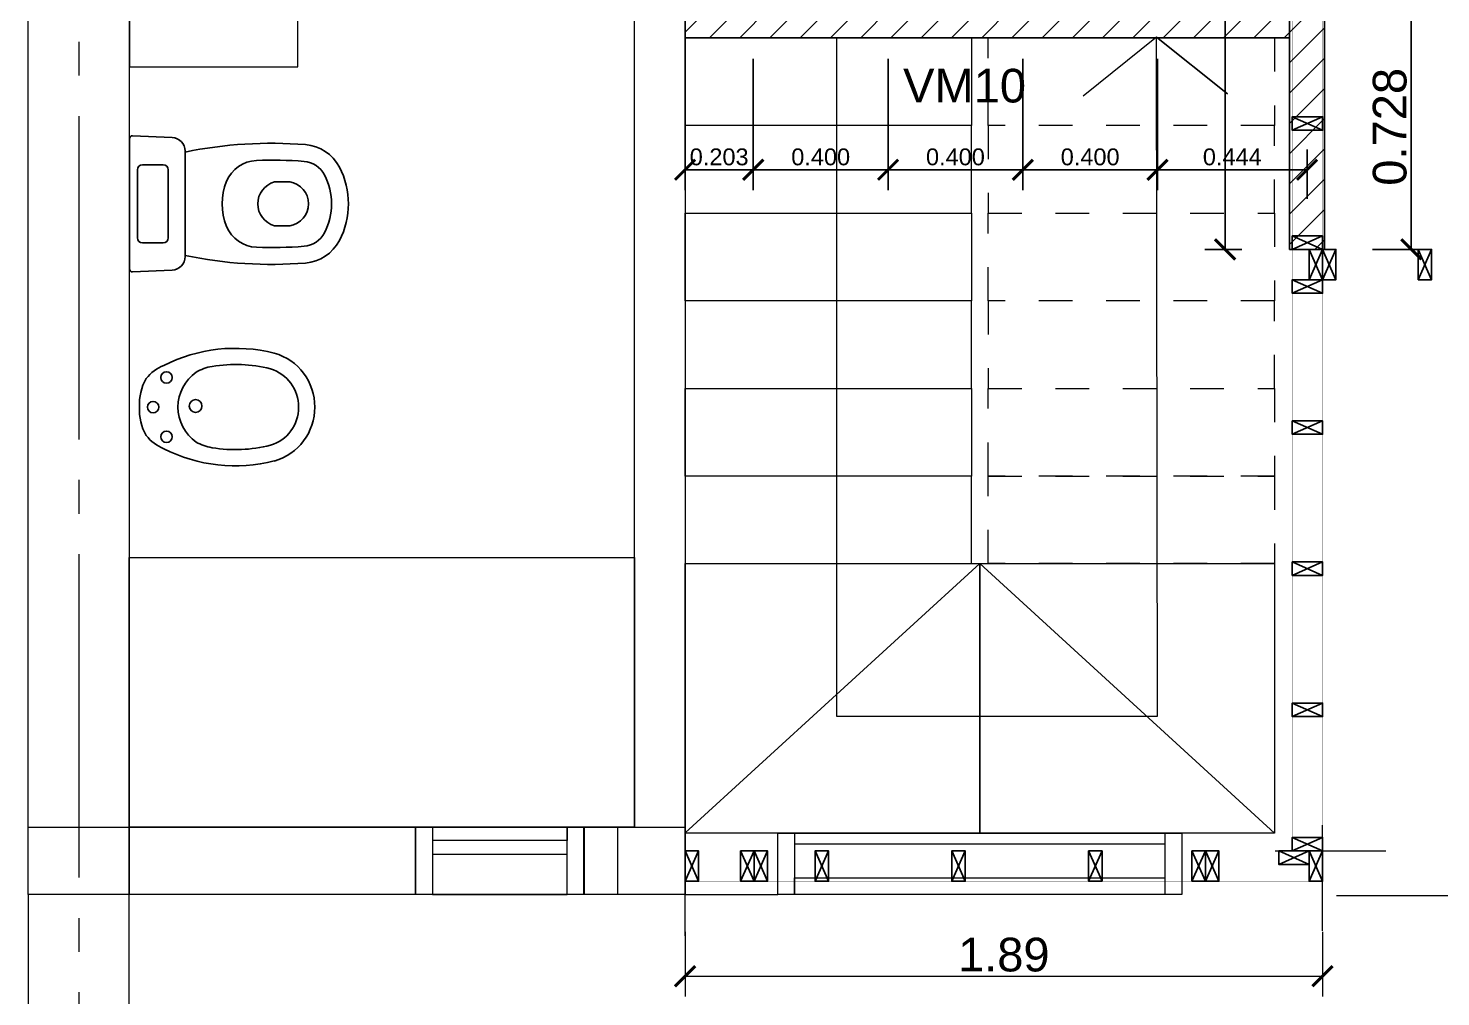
# Model space of a CAD drawing. Header units: millimetres. Extents: x 2924 to 6397, y 1567 to 1704.
# Drawn here: x 3219.176 to 3223.37, y 1578.068 to 1580.942 of the extents above; entities that cross this region are included whole.
import ezdxf

# ---------------------------------------------------------------- set-up
doc = ezdxf.new("R2010")
doc.units = ezdxf.units.MM
doc.header["$PDMODE"] = 35
for name, pattern in [('ACAD_ISO04W100', [30, 24, -3, 0, -3]), ('CONTINUA', [200, 100, 100]), ('DASHED', [0.75, 0.5, -0.25])]:
    doc.linetypes.add(name, pattern=pattern)
doc.layers.get('Defpoints').update_dxf_attribs({"color": 230})
for name, color, linetype in [('EJES', 8, 'Continuous'), ('P0- COLUMNAS HºAº', 7, 'Continuous'), ('P0-CARPINTERIAS', 7, 'Continuous'), ('P0-COTAS', 7, 'Continuous'), ('P0-MAMPOSTERIA LADRILLO', 7, 'Continuous'), ('P0-MUROS', 7, 'Continuous'), ('P0-SANITARIOS', 7, 'Continuous'), ('P0-SOLADOS', 7, 'Continuous'), ('P1-MAMPOSTERIA LADRILLO', 7, 'Continuous'), ('PT-MUROS', 7, 'Continuous')]:
    doc.layers.add(name, color=color, linetype=linetype)
doc.styles.add('Arial10', font='arial.ttf', dxfattribs={"height": 0.1})
doc.styles.get("Standard").update_dxf_attribs({"font": 'arial.ttf'})
doc.dimstyles.new('COTA-1-50', dxfattribs={"dimtxt": 0.1, "dimasz": 0.06, "dimexe": 0.06, "dimexo": 0.15, "dimgap": 0.0125, "dimtad": 1, "dimzin": 0, "dimdsep": 46, "dimtxsty": 'Arial10', "dimblk1": 'ARCHTICK', "dimblk2": 'ARCHTICK', "dimsah": 1, "dimcen": 0.09, "dimclrd": 7, "dimclre": 7, "dimclrt": 7, "dimazin": 0, "dimtfac": 1, "dimtofl": 0, "dimtmove": 2, "dimatfit": 3, "dimldrblk": 'ARCHTICK', "dimfxl": 1, "dimtolj": 1, "dimtzin": 0, "dimarcsym": 0})
pattern_1 = [(45, (135.90434, -40.150485), (-0.0449012806, 0.0449012806), [])]

# ---------------------------------------------------------------- blocks, each defined once
blk = doc.blocks.new('_ARCHTICK')
at = {"color": 0, "linetype": 'ByBlock', "const_width": 0.15}
blk.add_lwpolyline([(-0.5, -0.5), (0.5, 0.5)], dxfattribs=at)
blk = doc.blocks.new('*D471')
at = {"layer": 'Defpoints', "color": 0, "transparency": 16777216}
for p in [(3222.9288, 1588.1706), (3222.7296, 1580.2856), (3222.9288, 1580.2856)]:
    blk.add_point(p, dxfattribs=at)
at = {"layer": 'PT-MUROS', "color": 7, "lineweight": -2, "transparency": 16777216}
for p, q in [((3222.7788, 1588.1706), (3222.6696, 1588.1706)), ((3222.7296, 1588.1706), (3222.7296, 1580.2856)), ((3222.7788, 1580.2856), (3222.6696, 1580.2856))]:
    blk.add_line(p, q, dxfattribs=at)
at = {"layer": 'PT-MUROS', "color": 7, "lineweight": -2, "transparency": 16777216, "xscale": 0.06, "yscale": 0.06, "zscale": 0.06}
for p, rotation in [((3222.7296, 1588.1706), 90), ((3222.7296, 1580.2856), 270)]:
    blk.add_blockref('_ARCHTICK', p, dxfattribs=dict(at, rotation=rotation))
at = {"layer": 'PT-MUROS', "color": 7, "transparency": 16777216, "insert": (3222.666, 1584.2281), "char_height": 0.1, "attachment_point": 5, "rotation": 90, "style": 'Arial10'}
blk.add_mtext('\\A1;7.885', dxfattribs=at)
blk = doc.blocks.new('*D461')
at = {"layer": 'Defpoints', "color": 0, "transparency": 16777216}
for p in [(3223.0168, 1581.0131), (3223.0168, 1580.2856), (3223.2824, 1580.2856)]:
    blk.add_point(p, dxfattribs=at)
at = {"layer": 'PT-MUROS', "color": 7, "lineweight": -2, "transparency": 16777216}
for p, q in [((3223.1668, 1581.0131), (3223.3424, 1581.0131)), ((3223.2824, 1581.0131), (3223.2824, 1580.2856)), ((3223.1668, 1580.2856), (3223.3424, 1580.2856))]:
    blk.add_line(p, q, dxfattribs=at)
at = {"layer": 'PT-MUROS', "color": 7, "lineweight": -2, "transparency": 16777216, "xscale": 0.06, "yscale": 0.06, "zscale": 0.06}
for p, rotation in [((3223.2824, 1581.0131), 90), ((3223.2824, 1580.2856), 270)]:
    blk.add_blockref('_ARCHTICK', p, dxfattribs=dict(at, rotation=rotation))
at = {"layer": 'PT-MUROS', "color": 7, "transparency": 16777216, "insert": (3223.2188, 1580.6494), "char_height": 0.1, "attachment_point": 5, "rotation": 90, "style": 'Arial10'}
blk.add_mtext('\\A1;0.728', dxfattribs=at)
blk = doc.blocks.new('*D469')
at = {"layer": 'Defpoints', "color": 0, "transparency": 16777216}
for p in [(3221.1263, 1581.0011), (3221.329, 1581.0011), (3221.329, 1580.5219)]:
    blk.add_point(p, dxfattribs=at)
at = {"layer": 'PT-MUROS', "color": 7, "lineweight": -2, "transparency": 16777216}
for p, q in [((3221.1263, 1580.8511), (3221.1263, 1580.4619)), ((3221.329, 1580.8511), (3221.329, 1580.4619)), ((3221.1263, 1580.5219), (3221.329, 1580.5219))]:
    blk.add_line(p, q, dxfattribs=at)
at = {"layer": 'PT-MUROS', "color": 7, "lineweight": -2, "transparency": 16777216, "xscale": 0.06, "yscale": 0.06, "zscale": 0.06, "rotation": 180}
blk.add_blockref('_ARCHTICK', (3221.1263, 1580.5219), dxfattribs=at)
at = {"layer": 'PT-MUROS', "color": 7, "lineweight": -2, "transparency": 16777216, "xscale": 0.06, "yscale": 0.06, "zscale": 0.06}
blk.add_blockref('_ARCHTICK', (3221.329, 1580.5219), dxfattribs=at)
at = {"layer": 'PT-MUROS', "color": 7, "transparency": 16777216, "insert": (3221.2276, 1580.5599), "char_height": 0.05, "attachment_point": 5}
blk.add_mtext('\\A1;0.203', dxfattribs=at)
blk = doc.blocks.new('*D470')
at = {"layer": 'Defpoints', "color": 0, "transparency": 16777216}
for p in [(3221.329, 1581.0011), (3221.729, 1581.0011), (3221.729, 1580.5219)]:
    blk.add_point(p, dxfattribs=at)
at = {"layer": 'PT-MUROS', "color": 7, "lineweight": -2, "transparency": 16777216}
for p, q in [((3221.329, 1580.8511), (3221.329, 1580.4619)), ((3221.729, 1580.8511), (3221.729, 1580.4619)), ((3221.329, 1580.5219), (3221.729, 1580.5219))]:
    blk.add_line(p, q, dxfattribs=at)
at = {"layer": 'PT-MUROS', "color": 7, "lineweight": -2, "transparency": 16777216, "xscale": 0.06, "yscale": 0.06, "zscale": 0.06, "rotation": 180}
blk.add_blockref('_ARCHTICK', (3221.329, 1580.5219), dxfattribs=at)
at = {"layer": 'PT-MUROS', "color": 7, "lineweight": -2, "transparency": 16777216, "xscale": 0.06, "yscale": 0.06, "zscale": 0.06}
blk.add_blockref('_ARCHTICK', (3221.729, 1580.5219), dxfattribs=at)
at = {"layer": 'PT-MUROS', "color": 7, "transparency": 16777216, "insert": (3221.529, 1580.5599), "char_height": 0.05, "attachment_point": 5}
blk.add_mtext('\\A1;0.400', dxfattribs=at)
blk = doc.blocks.new('*D462')
at = {"layer": 'Defpoints', "color": 0, "transparency": 16777216}
for p in [(3221.729, 1581.0011), (3222.129, 1581.0011), (3222.129, 1580.5219)]:
    blk.add_point(p, dxfattribs=at)
at = {"layer": 'PT-MUROS', "color": 7, "lineweight": -2, "transparency": 16777216}
for p, q in [((3221.729, 1580.8511), (3221.729, 1580.4619)), ((3222.129, 1580.8511), (3222.129, 1580.4619)), ((3221.729, 1580.5219), (3222.129, 1580.5219))]:
    blk.add_line(p, q, dxfattribs=at)
at = {"layer": 'PT-MUROS', "color": 7, "lineweight": -2, "transparency": 16777216, "xscale": 0.06, "yscale": 0.06, "zscale": 0.06, "rotation": 180}
blk.add_blockref('_ARCHTICK', (3221.729, 1580.5219), dxfattribs=at)
at = {"layer": 'PT-MUROS', "color": 7, "lineweight": -2, "transparency": 16777216, "xscale": 0.06, "yscale": 0.06, "zscale": 0.06}
blk.add_blockref('_ARCHTICK', (3222.129, 1580.5219), dxfattribs=at)
at = {"layer": 'PT-MUROS', "color": 7, "transparency": 16777216, "insert": (3221.929, 1580.5599), "char_height": 0.05, "attachment_point": 5}
blk.add_mtext('\\A1;0.400', dxfattribs=at)
blk = doc.blocks.new('*D463')
at = {"layer": 'Defpoints', "color": 0, "transparency": 16777216}
for p in [(3222.129, 1581.0011), (3222.529, 1581.0011), (3222.529, 1580.5219)]:
    blk.add_point(p, dxfattribs=at)
at = {"layer": 'PT-MUROS', "color": 7, "lineweight": -2, "transparency": 16777216}
for p, q in [((3222.129, 1580.8511), (3222.129, 1580.4619)), ((3222.529, 1580.8511), (3222.529, 1580.4619)), ((3222.129, 1580.5219), (3222.529, 1580.5219))]:
    blk.add_line(p, q, dxfattribs=at)
at = {"layer": 'PT-MUROS', "color": 7, "lineweight": -2, "transparency": 16777216, "xscale": 0.06, "yscale": 0.06, "zscale": 0.06, "rotation": 180}
blk.add_blockref('_ARCHTICK', (3222.129, 1580.5219), dxfattribs=at)
at = {"layer": 'PT-MUROS', "color": 7, "lineweight": -2, "transparency": 16777216, "xscale": 0.06, "yscale": 0.06, "zscale": 0.06}
blk.add_blockref('_ARCHTICK', (3222.529, 1580.5219), dxfattribs=at)
at = {"layer": 'PT-MUROS', "color": 7, "transparency": 16777216, "insert": (3222.329, 1580.5599), "char_height": 0.05, "attachment_point": 5}
blk.add_mtext('\\A1;0.400', dxfattribs=at)
blk = doc.blocks.new('*D464')
at = {"layer": 'Defpoints', "color": 0, "transparency": 16777216}
for p in [(3222.529, 1581.0011), (3222.9728, 1580.5219), (3222.9728, 1580.2856)]:
    blk.add_point(p, dxfattribs=at)
at = {"layer": 'PT-MUROS', "color": 7, "lineweight": -2, "transparency": 16777216}
for p, q in [((3222.529, 1580.8511), (3222.529, 1580.4619)), ((3222.9728, 1580.4356), (3222.9728, 1580.5819)), ((3222.529, 1580.5219), (3222.9728, 1580.5219))]:
    blk.add_line(p, q, dxfattribs=at)
at = {"layer": 'PT-MUROS', "color": 7, "lineweight": -2, "transparency": 16777216, "xscale": 0.06, "yscale": 0.06, "zscale": 0.06, "rotation": 180}
blk.add_blockref('_ARCHTICK', (3222.529, 1580.5219), dxfattribs=at)
at = {"layer": 'PT-MUROS', "color": 7, "lineweight": -2, "transparency": 16777216, "xscale": 0.06, "yscale": 0.06, "zscale": 0.06}
blk.add_blockref('_ARCHTICK', (3222.9728, 1580.5219), dxfattribs=at)
at = {"layer": 'PT-MUROS', "color": 7, "transparency": 16777216, "insert": (3222.7509, 1580.5599), "char_height": 0.05, "attachment_point": 5}
blk.add_mtext('\\A1;0.444', dxfattribs=at)

msp = doc.modelspace()

# ---------------------------------------------------------------- hatches: boundary and pattern name
at = {"layer": 'PT-MUROS'}
h = msp.add_hatch(dxfattribs=at)
h.set_pattern_fill('ANSI31', color=2, scale=0.02)
h.set_pattern_definition(pattern_1)
h.paths.add_polyline_path([(3222.9208, 1588.1706), (3223.0248, 1588.1706), (3223.0248, 1580.2856), (3222.9208, 1580.2856)])
h = msp.add_hatch(dxfattribs=at)
h.set_pattern_fill('ANSI31', color=3, scale=0.02)
h.set_pattern_definition(pattern_1)
h.paths.add_polyline_path([(3221.1263, 1581.0011), (3222.9208, 1581.0011), (3222.9208, 1580.9131), (3221.1263, 1580.9131)])

# ---------------------------------------------------------------- linework, layer by layer
at = {"color": 0}
for p, q in [((3219.4771, 1580.615), (3219.4771, 1580.2268)), ((3219.6039, 1580.6176), (3219.4855, 1580.623)), ((3219.6421, 1580.5777), (3219.6421, 1580.2641)), ((3219.5005, 1580.5218), (3219.5005, 1580.32)), ((3219.5156, 1580.5369), (3219.5772, 1580.5369)), ((3219.5923, 1580.5218), (3219.5923, 1580.4209)), ((3219.9075, 1580.4857), (3219.9527, 1580.4857)), ((3219.5923, 1580.32), (3219.5923, 1580.4209)), ((3219.9075, 1580.356), (3219.9527, 1580.356)), ((3219.5156, 1580.3049), (3219.5772, 1580.3049)), ((3219.6039, 1580.2241), (3219.4855, 1580.2188))]:
    msp.add_line(p, q, dxfattribs=at)
for points, const_width in [([(3223.0188, 1578.5006), (3222.9288, 1578.5006), (3222.9288, 1581.0131), (3223.0188, 1581.0131)], 0.0003), ([(3223.0188, 1580.2856), (3223.7288, 1580.2856), (3223.7288, 1580.1956), (3223.0188, 1580.1956)], 0.0003), ([(3221.1263, 1578.5006), (3223.0188, 1578.5006), (3223.0188, 1578.4106), (3221.1263, 1578.4106)], 0.0005)]:
    msp.add_lwpolyline(points, close=True, dxfattribs=dict(at, const_width=const_width))
for points in [[(3222.9288, 1580.6394), (3222.9288, 1580.6794), (3223.0188, 1580.6794), (3223.0188, 1580.6394), (3222.9288, 1580.6394), (3223.0188, 1580.6794), (3223.0188, 1580.6394), (3222.9288, 1580.6794)], [(3222.9288, 1580.2856), (3222.9288, 1580.3256), (3223.0188, 1580.3256), (3223.0188, 1580.2856), (3222.9288, 1580.2856), (3223.0188, 1580.3256), (3223.0188, 1580.2856), (3222.9288, 1580.3256)], [(3222.9788, 1580.2856), (3223.0188, 1580.2856), (3223.0188, 1580.1956), (3222.9788, 1580.1956), (3222.9788, 1580.2856), (3223.0188, 1580.1956), (3222.9788, 1580.1956), (3223.0188, 1580.2856)], [(3223.0188, 1580.2856), (3223.0588, 1580.2856), (3223.0588, 1580.1956), (3223.0188, 1580.1956), (3223.0188, 1580.2856), (3223.0588, 1580.1956), (3223.0188, 1580.1956), (3223.0588, 1580.2856)], [(3223.3028, 1580.2856), (3223.3428, 1580.2856), (3223.3428, 1580.1956), (3223.3028, 1580.1956), (3223.3028, 1580.2856), (3223.3428, 1580.1956), (3223.3028, 1580.1956), (3223.3428, 1580.2856)], [(3222.9288, 1580.1556), (3222.9288, 1580.1956), (3223.0188, 1580.1956), (3223.0188, 1580.1556), (3222.9288, 1580.1556), (3223.0188, 1580.1956), (3223.0188, 1580.1556), (3222.9288, 1580.1956)], [(3222.9288, 1579.7369), (3222.9288, 1579.7769), (3223.0188, 1579.7769), (3223.0188, 1579.7369), (3222.9288, 1579.7369), (3223.0188, 1579.7769), (3223.0188, 1579.7369), (3222.9288, 1579.7769)], [(3222.9288, 1579.3181), (3222.9288, 1579.3581), (3223.0188, 1579.3581), (3223.0188, 1579.3181), (3222.9288, 1579.3181), (3223.0188, 1579.3581), (3223.0188, 1579.3181), (3222.9288, 1579.3581)], [(3222.9288, 1578.8994), (3222.9288, 1578.9394), (3223.0188, 1578.9394), (3223.0188, 1578.8994), (3222.9288, 1578.8994), (3223.0188, 1578.9394), (3223.0188, 1578.8994), (3222.9288, 1578.9394)], [(3221.1263, 1578.5006), (3221.1663, 1578.5006), (3221.1663, 1578.4106), (3221.1263, 1578.4106), (3221.1263, 1578.5006), (3221.1663, 1578.4106), (3221.1263, 1578.4106), (3221.1663, 1578.5006)], [(3221.2913, 1578.5006), (3221.3313, 1578.5006), (3221.3313, 1578.4106), (3221.2913, 1578.4106), (3221.2913, 1578.5006), (3221.3313, 1578.4106), (3221.2913, 1578.4106), (3221.3313, 1578.5006)], [(3221.3313, 1578.5006), (3221.3713, 1578.5006), (3221.3713, 1578.4106), (3221.3313, 1578.4106), (3221.3313, 1578.5006), (3221.3713, 1578.4106), (3221.3313, 1578.4106), (3221.3713, 1578.5006)], [(3222.6313, 1578.5006), (3222.6713, 1578.5006), (3222.6713, 1578.4106), (3222.6313, 1578.4106), (3222.6313, 1578.5006), (3222.6713, 1578.4106), (3222.6313, 1578.4106), (3222.6713, 1578.5006)], [(3222.6713, 1578.5006), (3222.7113, 1578.5006), (3222.7113, 1578.4106), (3222.6713, 1578.4106), (3222.6713, 1578.5006), (3222.7113, 1578.4106), (3222.6713, 1578.4106), (3222.7113, 1578.5006)], [(3222.8888, 1578.4606), (3222.8888, 1578.5006), (3222.9788, 1578.5006), (3222.9788, 1578.4606), (3222.8888, 1578.4606), (3222.9788, 1578.5006), (3222.9788, 1578.4606), (3222.8888, 1578.5006)], [(3222.9288, 1578.5006), (3222.9288, 1578.5406), (3223.0188, 1578.5406), (3223.0188, 1578.5006), (3222.9288, 1578.5006), (3223.0188, 1578.5406), (3223.0188, 1578.5006), (3222.9288, 1578.5406)], [(3222.9788, 1578.5006), (3223.0188, 1578.5006), (3223.0188, 1578.4106), (3222.9788, 1578.4106), (3222.9788, 1578.5006), (3223.0188, 1578.4106), (3222.9788, 1578.4106), (3223.0188, 1578.5006)]]:
    msp.add_lwpolyline(points, dxfattribs=at)
at = {"color": 8}
for points in [[(3221.5123, 1578.5006), (3221.5523, 1578.5006), (3221.5523, 1578.4106), (3221.5123, 1578.4106), (3221.5123, 1578.5006), (3221.5523, 1578.4106), (3221.5123, 1578.4106), (3221.5523, 1578.5006)], [(3221.9183, 1578.5006), (3221.9583, 1578.5006), (3221.9583, 1578.4106), (3221.9183, 1578.4106), (3221.9183, 1578.5006), (3221.9583, 1578.4106), (3221.9183, 1578.4106), (3221.9583, 1578.5006)], [(3222.3243, 1578.5006), (3222.3643, 1578.5006), (3222.3643, 1578.4106), (3222.3243, 1578.4106), (3222.3243, 1578.5006), (3222.3643, 1578.4106), (3222.3243, 1578.4106), (3222.3643, 1578.5006)]]:
    msp.add_lwpolyline(points, dxfattribs=at)
at = {"color": 0}
for centre, radius in [((3219.587, 1579.9057), 0.017), ((3219.547, 1579.8177), 0.017), ((3219.6733, 1579.8209), 0.0189), ((3219.587, 1579.7297), 0.017)]:
    msp.add_circle(centre, radius, dxfattribs=at)
for centre, radius, start, end in [((3219.4851, 1580.615), 0.008, 87.3974, 180), ((3219.6021, 1580.5777), 0.04, 0, 87.3974), ((3219.8995, 1579.3264), 1.2742, 85.5072, 101.6563), ((3219.9895, 1580.472), 0.125, 27.5857, 85.5072), ((3219.5156, 1580.5218), 0.0151, 90, 180), ((3219.5772, 1580.5218), 0.0151, 0, 90), ((3219.8585, 1580.4486), 0.1012, 92.7072, 157.2321), ((3219.8995, 1579.3264), 1.2242, 85.5072, 92.1425), ((3219.9895, 1580.472), 0.075, 27.5857, 85.5072), ((3219.8917, 1580.4209), 0.2354, 332.4143, 27.5857), ((3219.9255, 1580.4209), 0.1736, 157.3386, 202.6614), ((3219.9248, 1580.4209), 0.0671, 104.9254, 255.0746), ((3219.9434, 1580.4209), 0.0655, 278.137, 81.863), ((3219.8917, 1580.4209), 0.1854, 332.4143, 27.5857), ((3219.8585, 1580.3931), 0.1012, 202.7679, 267.2928), ((3219.5156, 1580.32), 0.0151, 180, 270), ((3219.5772, 1580.32), 0.0151, 270, 0), ((3219.9895, 1580.3698), 0.075, 274.4928, 332.4143), ((3219.9895, 1580.3698), 0.125, 274.4928, 332.4143), ((3219.6021, 1580.2641), 0.04, 272.6026, 0), ((3219.8995, 1581.5154), 1.2742, 258.3437, 274.4928), ((3219.8995, 1581.5154), 1.2242, 267.8575, 274.4928), ((3219.4851, 1580.2268), 0.008, 180, 272.6026), ((3219.7914, 1579.5209), 0.4712, 75.7991, 116.8423), ((3219.8622, 1579.8191), 0.1648, 359.507, 74.2328), ((3219.6269, 1579.8237), 0.1272, 112.2977, 141.8807), ((3219.7479, 1579.7924), 0.1483, 99.9909, 119.5448), ((3219.7914, 1579.5209), 0.4232, 75.7991, 99.4065), ((3219.8622, 1579.8191), 0.1168, 359.507, 73.5698), ((3219.6551, 1579.8275), 0.1485, 149.816, 183.7904), ((3219.7476, 1579.8177), 0.1267, 125.088, 180), ((3219.6551, 1579.8079), 0.1485, 176.2096, 210.184), ((3219.7476, 1579.8177), 0.1267, 180, 234.912), ((3219.8622, 1579.8163), 0.1168, 286.4302, 0.493), ((3219.8622, 1579.8163), 0.1648, 285.7672, 0.493), ((3219.6269, 1579.8118), 0.1272, 218.1193, 247.7023), ((3219.7914, 1580.1146), 0.4712, 243.1577, 284.2009), ((3219.7479, 1579.8431), 0.1483, 240.4552, 260.0091), ((3219.7914, 1580.1146), 0.4232, 260.5935, 284.2009)]:
    msp.add_arc(centre, radius, start, end, dxfattribs=at)
at = {"layer": 'EJES', "color": 8, "linetype": 'ACAD_ISO04W100', "lineweight": 0, "ltscale": 0.04}
msp.add_line((3219.3265, 1604.0814), (3219.3265, 1571.6774), dxfattribs=at)
at = {"layer": 'P0- COLUMNAS HºAº', "color": 8, "lineweight": 0}
for p, q in [((3219.1765, 1578.3711), (3219.1765, 1578.5711)), ((3219.1765, 1578.5711), (3219.4765, 1578.5711)), ((3219.4765, 1578.5711), (3219.4765, 1578.3711)), ((3220.9265, 1578.5711), (3221.1265, 1578.5711)), ((3220.9265, 1578.3711), (3220.9265, 1578.5711)), ((3221.1265, 1578.5711), (3221.1265, 1578.3711)), ((3219.4765, 1578.3711), (3219.1765, 1578.3711)), ((3221.1265, 1578.3711), (3220.9265, 1578.3711))]:
    msp.add_line(p, q, dxfattribs=at)
at = {"layer": 'P0-CARPINTERIAS', "color": 8, "linetype": 'CONTINUA', "lineweight": 0}
for p, q in [((3220.3265, 1578.5711), (3220.8265, 1578.5711)), ((3220.3265, 1578.3711), (3220.3265, 1578.5711)), ((3220.3265, 1578.5711), (3220.3765, 1578.5711)), ((3220.3765, 1578.5711), (3220.3765, 1578.3711)), ((3220.7765, 1578.3711), (3220.7765, 1578.5711)), ((3220.7765, 1578.5711), (3220.7765, 1578.5311)), ((3220.8265, 1578.5711), (3220.8265, 1578.3711)), ((3221.4015, 1578.3711), (3221.4013, 1578.5531)), ((3221.4013, 1578.5531), (3222.6013, 1578.5531)), ((3222.5515, 1578.5532), (3221.4513, 1578.5531)), ((3221.4513, 1578.5531), (3221.4515, 1578.3711)), ((3222.5515, 1578.3711), (3222.5515, 1578.5532)), ((3222.6013, 1578.5531), (3222.6015, 1578.3711)), ((3220.7765, 1578.5311), (3220.3765, 1578.5311)), ((3220.3765, 1578.5311), (3220.3765, 1578.4911)), ((3222.5515, 1578.5211), (3221.4515, 1578.5211)), ((3222.5515, 1578.4211), (3222.5515, 1578.5211)), ((3220.3765, 1578.4911), (3220.7765, 1578.4911)), ((3221.4515, 1578.3711), (3221.4515, 1578.4211)), ((3221.4515, 1578.4211), (3222.5515, 1578.4211)), ((3220.8265, 1578.3711), (3220.3265, 1578.3711)), ((3220.3765, 1578.3711), (3220.7765, 1578.3711)), ((3222.6015, 1578.3711), (3221.4015, 1578.3711)), ((3222.6015, 1578.3711), (3222.5515, 1578.3711))]:
    msp.add_line(p, q, dxfattribs=at)
at = {"layer": 'P0-COTAS', "color": 7, "lineweight": 0}
for p, q in [((3221.1265, 1578.2606), (3221.1265, 1578.0687)), ((3223.0188, 1578.2606), (3223.0188, 1578.0687)), ((3221.1265, 1578.1287), (3223.0188, 1578.1287))]:
    msp.add_line(p, q, dxfattribs=at)
at = {"layer": 'P0-MAMPOSTERIA LADRILLO', "color": 8, "lineweight": 0}
for p, q in [((3219.1765, 1578.3711), (3219.1765, 1588.2101)), ((3219.4765, 1588.2101), (3219.4765, 1578.3711)), ((3220.9763, 1578.5711), (3220.9763, 1581.0256)), ((3221.1263, 1581.0256), (3221.1263, 1578.5711)), ((3219.4761, 1578.3711), (3219.4765, 1578.5711)), ((3219.4765, 1578.5711), (3220.3265, 1578.5711)), ((3220.3265, 1578.5711), (3220.3265, 1578.3711)), ((3220.8263, 1578.3711), (3220.8263, 1578.5711)), ((3220.8263, 1578.5711), (3220.9763, 1578.5711)), ((3221.1263, 1578.5711), (3221.1265, 1578.3711)), ((3219.4765, 1578.3711), (3219.1765, 1578.3711)), ((3219.4761, 1578.3711), (3219.1765, 1578.3711)), ((3219.1765, 1578.3711), (3219.1765, 1572.3711)), ((3220.3265, 1578.3711), (3219.4761, 1578.3711)), ((3219.4761, 1572.3711), (3219.4761, 1578.3711)), ((3221.1265, 1578.3711), (3220.8263, 1578.3711))]:
    msp.add_line(p, q, dxfattribs=at)
at = {"layer": 'P0-MUROS', "color": 8, "linetype": 'Continuous', "lineweight": 0, "ltscale": 0.1}
for p, q in [((3221.1263, 1580.6531), (3221.1263, 1580.9131)), ((3221.1263, 1580.9131), (3221.9763, 1580.9131)), ((3221.9763, 1580.9131), (3221.9763, 1580.6531)), ((3221.9763, 1580.6531), (3221.1263, 1580.6531)), ((3221.1263, 1580.6531), (3221.1263, 1580.3931)), ((3221.9763, 1580.6531), (3221.1263, 1580.6531)), ((3221.9763, 1580.3931), (3221.9763, 1580.6531)), ((3221.1263, 1580.3931), (3221.9763, 1580.3931)), ((3221.1263, 1580.1331), (3221.1263, 1580.3931)), ((3221.1263, 1580.3931), (3221.9763, 1580.3931)), ((3221.9763, 1580.3931), (3221.9763, 1580.1331)), ((3221.9763, 1580.1331), (3221.1263, 1580.1331)), ((3221.1263, 1580.1331), (3221.1263, 1579.8731)), ((3221.9763, 1580.1331), (3221.1263, 1580.1331)), ((3221.9763, 1579.8731), (3221.9763, 1580.1331)), ((3221.1263, 1579.8731), (3221.9763, 1579.8731)), ((3221.1263, 1579.6131), (3221.1263, 1579.8731)), ((3221.1263, 1579.8731), (3221.9763, 1579.8731)), ((3221.9763, 1579.8731), (3221.9763, 1579.6131)), ((3221.9763, 1579.6131), (3221.1263, 1579.6131)), ((3221.1263, 1579.6131), (3221.1263, 1579.3531)), ((3221.9763, 1579.6131), (3221.1263, 1579.6131)), ((3221.9763, 1579.3531), (3221.9763, 1579.6131)), ((3221.1263, 1579.3531), (3221.9763, 1579.3531)), ((3222.0013, 1579.3531), (3221.1271, 1578.5539)), ((3222.0013, 1578.5531), (3222.0013, 1579.3531)), ((3222.0013, 1579.3531), (3222.8763, 1579.3531)), ((3222.0013, 1579.3531), (3222.8763, 1578.5531)), ((3222.8763, 1579.3531), (3222.8763, 1578.5531)), ((3222.8763, 1578.5531), (3222.0013, 1578.5531))]:
    msp.add_line(p, q, dxfattribs=at)
at = {"layer": 'P0-MUROS', "color": 8, "lineweight": 0}
for p, q in [((3221.5762, 1580.9159), (3221.5762, 1580.7129)), ((3222.5262, 1580.9159), (3222.3087, 1580.7402)), ((3222.5289, 1578.9001), (3222.5262, 1580.9159)), ((3222.5262, 1580.9159), (3222.7367, 1580.7472)), ((3222.7367, 1580.7472), (3222.5262, 1580.9159)), ((3221.5762, 1580.7129), (3221.5762, 1578.9001)), ((3219.4765, 1578.5711), (3219.4765, 1579.3711)), ((3219.4765, 1579.3711), (3220.9765, 1579.3711)), ((3220.9765, 1579.3711), (3220.9765, 1578.5711)), ((3221.1263, 1579.3531), (3222.0013, 1579.3531)), ((3221.1263, 1578.5531), (3221.1263, 1579.3531)), ((3222.0013, 1579.3531), (3222.0013, 1578.5531)), ((3221.5762, 1578.9001), (3222.5289, 1578.9001)), ((3220.9765, 1578.5711), (3219.4765, 1578.5711)), ((3222.0013, 1578.5531), (3221.1263, 1578.5531)), ((3221.4013, 1578.5531), (3221.1263, 1578.5531)), ((3221.4013, 1578.3711), (3221.4013, 1578.5531)), ((3221.1263, 1578.3711), (3221.4013, 1578.3711))]:
    msp.add_line(p, q, dxfattribs=at)
at = {"layer": 'P0-MUROS', "color": 8, "linetype": 'DASHED', "lineweight": 0, "ltscale": 0.2}
for p, q in [((3222.0263, 1580.6531), (3222.0263, 1580.9131)), ((3222.0263, 1580.9131), (3222.8763, 1580.9131)), ((3222.8763, 1580.9131), (3222.8763, 1580.6531)), ((3222.8763, 1580.6531), (3222.0263, 1580.6531)), ((3222.0263, 1580.6531), (3222.0263, 1580.3931)), ((3222.8763, 1580.6531), (3222.0263, 1580.6531)), ((3222.8763, 1580.3931), (3222.8763, 1580.6531)), ((3222.0263, 1580.1331), (3222.0263, 1580.3931)), ((3222.0263, 1580.3931), (3222.8763, 1580.3931)), ((3222.0263, 1580.3931), (3222.8763, 1580.3931)), ((3222.8763, 1580.3931), (3222.8763, 1580.1331)), ((3222.8763, 1580.1331), (3222.0263, 1580.1331)), ((3222.0263, 1580.1331), (3222.0263, 1579.8731)), ((3222.8763, 1580.1331), (3222.0263, 1580.1331)), ((3222.8763, 1579.8731), (3222.8763, 1580.1331)), ((3222.0263, 1579.6131), (3222.0263, 1579.8731)), ((3222.0263, 1579.8731), (3222.8763, 1579.8731)), ((3222.0263, 1579.8731), (3222.8763, 1579.8731)), ((3222.8763, 1579.8731), (3222.8763, 1579.6131)), ((3222.0263, 1579.3531), (3222.0263, 1579.6131)), ((3222.0263, 1579.6131), (3222.8763, 1579.6131)), ((3222.8763, 1579.6131), (3222.0263, 1579.6131)), ((3222.8763, 1579.6131), (3222.8763, 1579.3531)), ((3222.8763, 1579.3531), (3222.0263, 1579.3531))]:
    msp.add_line(p, q, dxfattribs=at)
at = {"layer": 'P0-SANITARIOS', "color": 8, "lineweight": 0}
for p, q in [((3219.4774, 1581.8271), (3219.4774, 1580.8271)), ((3219.9765, 1580.8271), (3219.9765, 1581.8271)), ((3219.4774, 1580.8271), (3219.9765, 1580.8271))]:
    msp.add_line(p, q, dxfattribs=at)
at = {"layer": 'P0-SOLADOS', "color": 8, "lineweight": 0}
msp.add_line((3226.2083, 1578.3711), (3223.0605, 1578.3672), dxfattribs=at)
at = {"layer": 'P1-MAMPOSTERIA LADRILLO', "color": 8, "lineweight": 0}
for p, q in [((3221.1263, 1578.2485), (3221.1263, 1578.5769)), ((3223.0188, 1578.2638), (3223.0188, 1578.5769)), ((3222.8781, 1578.5006), (3223.207, 1578.5006))]:
    msp.add_line(p, q, dxfattribs=at)
at = {"layer": 'PT-MUROS', "color": 2}
for p, q in [((3222.9208, 1580.2856), (3222.9208, 1588.1706)), ((3223.0248, 1588.1706), (3223.0248, 1580.2856)), ((3223.0248, 1580.2856), (3222.9208, 1580.2856))]:
    msp.add_line(p, q, dxfattribs=at)
at = {"layer": 'PT-MUROS', "color": 3}
for p, q in [((3221.1263, 1580.9131), (3221.1263, 1581.0011)), ((3222.9208, 1581.0011), (3222.9208, 1580.9131)), ((3222.9208, 1580.9131), (3221.1263, 1580.9131))]:
    msp.add_line(p, q, dxfattribs=at)

# ---------------------------------------------------------------- block references
at = {"layer": 'P0-COTAS', "color": 7, "lineweight": 0, "xscale": 0.06, "yscale": 0.06, "zscale": 0.06, "rotation": 180}
msp.add_blockref('_ARCHTICK', (3221.1265, 1578.1287), dxfattribs=at)
at = {"layer": 'P0-COTAS', "color": 7, "lineweight": 0, "xscale": 0.06, "yscale": 0.06, "zscale": 0.06}
msp.add_blockref('_ARCHTICK', (3223.0188, 1578.1287), dxfattribs=at)

# ---------------------------------------------------------------- texts
at = {"layer": 'P0-COTAS', "color": 7, "lineweight": 0, "insert": (3222.0726, 1578.1923), "char_height": 0.1, "attachment_point": 5, "style": 'Arial10'}
msp.add_mtext('\\A1;1.89', dxfattribs=at)
at = {"layer": 'PT-MUROS', "color": 3, "insert": (3221.7737, 1580.8216), "char_height": 0.1, "attachment_point": 1}
msp.add_mtext_dynamic_manual_height_columns('VM10', width=0.668175, gutter_width=12.5, heights=[0], dxfattribs=at)

# ---------------------------------------------------------------- dimensions: what is measured, and where the dimension line sits
at = {"layer": 'PT-MUROS'}
for base, p1, p2, picture, middle in [((3222.7296, 1580.2856), (3222.9288, 1588.1706), (3222.9288, 1580.2856), '*D471', (3222.666, 1584.2281)), ((3223.282354, 1580.285641), (3223.016823, 1581.013142), (3223.016823, 1580.285641), '*D461', (3223.218797, 1580.649392))]:
    dim = msp.add_linear_dim(base=base, p1=p1, p2=p2, angle=90, dimstyle='COTA-1-50', override={"dimdec": 3, "dimfxl": 0.2, "dimarcsym": 1}, dxfattribs=at)
    dim.commit()
    dim.dimension.update_dxf_attribs({"geometry": picture, "text_midpoint": middle})
for base, p1, p2, picture, middle in [((3221.329, 1580.5219), (3221.1263, 1581.0011), (3221.329, 1581.0011), '*D469', (3221.2276, 1580.5599)), ((3221.729, 1580.5219), (3221.329, 1581.0011), (3221.729, 1581.0011), '*D470', (3221.529, 1580.5599)), ((3222.129, 1580.5219), (3221.729, 1581.0011), (3222.129, 1581.0011), '*D462', (3221.929, 1580.5599)), ((3222.529, 1580.5219), (3222.129, 1581.0011), (3222.529, 1581.0011), '*D463', (3222.329, 1580.5599)), ((3222.9728, 1580.5219), (3222.529, 1581.0011), (3222.9728, 1580.2856), '*D464', (3222.7509, 1580.5599))]:
    dim = msp.add_linear_dim(base=base, p1=p1, p2=p2, dimstyle='COTA-1-50', override={"dimtxt": 0.05, "dimdec": 3, "dimtxsty": 'Standard', "dimfxl": 0.2, "dimarcsym": 1}, dxfattribs=at)
    dim.commit()
    dim.dimension.update_dxf_attribs({"geometry": picture, "text_midpoint": middle})

doc.saveas('drawing.dxf')
